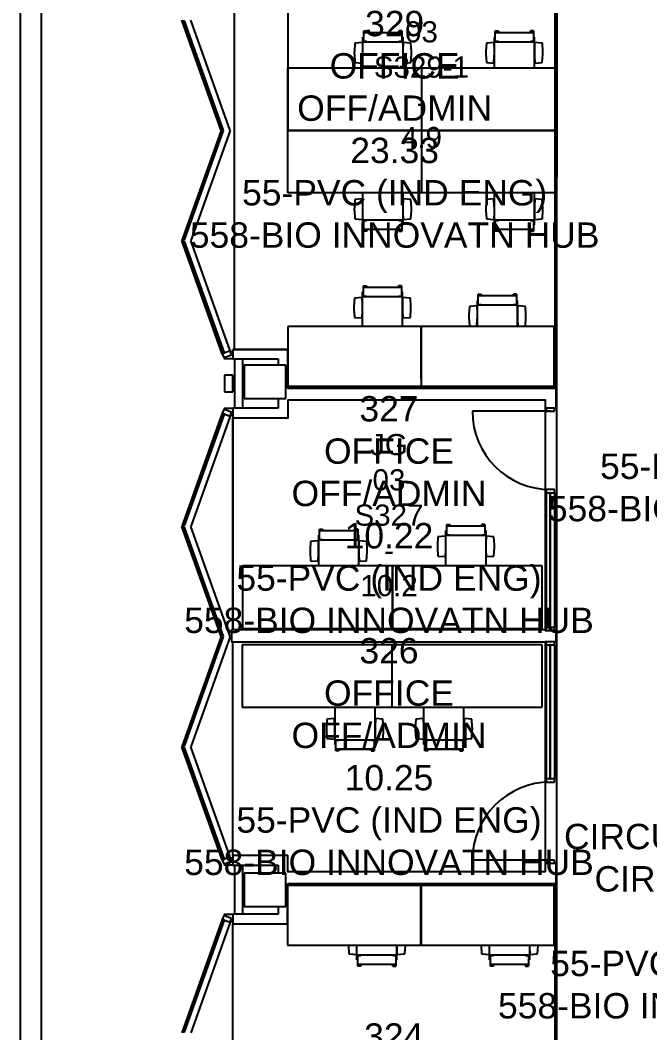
# Model space of a CAD drawing. Extents: x 15525 to 50715, y -3252 to 56414.
# Drawn here: x 21842 to 29405, y 24525 to 36685 of the extents above; entities that cross this region are included whole.
import ezdxf

# ---------------------------------------------------------------- set-up
doc = ezdxf.new("R2010")
doc.units = 0
doc.header["$MEASUREMENT"] = 0
for name, color, linetype in [('A-Column__Concrete', 7, 'CONTINUOUS'), ('A-Door', 252, 'CONTINUOUS'), ('A-Furniture', 252, 'CONTINUOUS'), ('A-Wall__Brick', 7, 'CONTINUOUS'), ('A-Wall__Stud', 252, 'CONTINUOUS'), ('A-Window', 7, 'CONTINUOUS'), ('RM$', 7, 'CONTINUOUS'), ('RM$TXT', 4, 'CONTINUOUS'), ('SU$', 12, 'CONTINUOUS'), ('SU$TXT', 12, 'CONTINUOUS')]:
    doc.layers.add(name, color=color, linetype=linetype)
doc.styles.add('Arial', font='arial.ttf')

msp = doc.modelspace()

# ---------------------------------------------------------------- linework, layer by layer
at = {"layer": 'A-Column__Concrete'}
for p, q in [((24534, 32541), (24534, 32141)), ((25034, 32541), (24534, 32541)), ((25034, 32141), (25034, 32541)), ((24394, 32422), (24294, 32422)), ((24294, 32422), (24294, 32222)), ((24394, 32222), (24394, 32422)), ((24294, 32222), (24394, 32222)), ((24534, 32141), (25034, 32141)), ((24534, 26442), (24534, 26042)), ((25034, 26442), (24534, 26442)), ((25034, 26042), (25034, 26442)), ((24534, 26042), (25034, 26042))]:
    msp.add_line(p, q, dxfattribs=at)
at = {"layer": 'A-Door'}
for p, q in [((28214, 31988), (27274, 31988)), ((28214, 26596), (27274, 26596))]:
    msp.add_line(p, q, dxfattribs=at)
at = {"layer": 'A-Door', "color": 252}
for centre, start, end in [((28214, 31988), 180, 270), ((28214, 26596), 90, 180)]:
    msp.add_arc(centre, 940, start, end, dxfattribs=at)
at = {"layer": 'A-Furniture'}
for p, q in [((24413, 37992), (24413, 32732)), ((25959, 36112), (25959, 36482)), ((25959, 36482), (25969, 36482)), ((25969, 36539), (25969, 36556)), ((25969, 36556), (26006, 36556)), ((25969, 36534), (25969, 36539)), ((25969, 36539), (26427, 36539)), ((25969, 36539), (26006, 36539)), ((25969, 36435), (25969, 36534)), ((26427, 36534), (25969, 36534)), ((26006, 36556), (26006, 36539)), ((26391, 36539), (26391, 36556)), ((26427, 36556), (26391, 36556)), ((26427, 36539), (26391, 36539)), ((26427, 36556), (26427, 36539)), ((26427, 36539), (26427, 36534)), ((26427, 36534), (26427, 36435)), ((26427, 36482), (26437, 36482)), ((26437, 36482), (26437, 36112)), ((27539, 36112), (27539, 36482)), ((27539, 36482), (27549, 36482)), ((27549, 36539), (27549, 36556)), ((27549, 36556), (27586, 36556)), ((27549, 36534), (27549, 36539)), ((27549, 36539), (28007, 36539)), ((27549, 36539), (27586, 36539)), ((27549, 36435), (27549, 36534)), ((28007, 36534), (27549, 36534)), ((27586, 36556), (27586, 36539)), ((27971, 36539), (27971, 36556)), ((28007, 36556), (27971, 36556)), ((28007, 36539), (27971, 36539)), ((28007, 36556), (28007, 36539)), ((28007, 36539), (28007, 36534)), ((28007, 36534), (28007, 36435)), ((28007, 36482), (28017, 36482)), ((28017, 36482), (28017, 36112)), ((25862, 36408), (25856, 36309)), ((25956, 36416), (25862, 36408)), ((25958, 36327), (25956, 36416)), ((25958, 36377), (25956, 36377)), ((25969, 36432), (26006, 36432)), ((25969, 36427), (26427, 36427)), ((26391, 36432), (26427, 36432)), ((26439, 36377), (26437, 36377)), ((26441, 36416), (26439, 36327)), ((26441, 36377), (26439, 36377)), ((26535, 36408), (26441, 36416)), ((26541, 36309), (26535, 36408)), ((27442, 36408), (27436, 36309)), ((27536, 36416), (27442, 36408)), ((27538, 36327), (27536, 36416)), ((27538, 36377), (27536, 36377)), ((27549, 36432), (27586, 36432)), ((27549, 36427), (28007, 36427)), ((27971, 36432), (28007, 36432)), ((28019, 36377), (28017, 36377)), ((28021, 36416), (28019, 36327)), ((28021, 36377), (28019, 36377)), ((28115, 36408), (28021, 36416)), ((28121, 36309), (28115, 36408)), ((25856, 36277), (25862, 36176)), ((25953, 36170), (25957, 36261)), ((26437, 36336), (26439, 36336)), ((26439, 36261), (26444, 36170)), ((26534, 36176), (26541, 36277)), ((27436, 36277), (27442, 36176)), ((27533, 36170), (27537, 36261)), ((28017, 36336), (28019, 36336)), ((28019, 36261), (28024, 36170)), ((28114, 36176), (28121, 36277)), ((25862, 36176), (25953, 36170)), ((26444, 36170), (26534, 36176)), ((27442, 36176), (27533, 36170)), ((27533, 36170), (27533, 36170)), ((28024, 36170), (28114, 36176)), ((25057, 36112), (26662, 36112)), ((25057, 35362), (25057, 36112)), ((26662, 36112), (26662, 35362)), ((26667, 36112), (28267, 36112)), ((26667, 35362), (26667, 36112)), ((28267, 36112), (28267, 35362)), ((25057, 35362), (26662, 35362)), ((25057, 34612), (25057, 35362)), ((26662, 35362), (25057, 35362)), ((26662, 35362), (26662, 34612)), ((28267, 35362), (26667, 35362)), ((26667, 35362), (28267, 35362)), ((26667, 34612), (26667, 35362)), ((28267, 35362), (28267, 34612)), ((26662, 34612), (25057, 34612)), ((25953, 34539), (25862, 34532)), ((25957, 34448), (25953, 34539)), ((25959, 34227), (25959, 34612)), ((26437, 34612), (26437, 34227)), ((26444, 34539), (26439, 34448)), ((26534, 34532), (26444, 34539)), ((28267, 34612), (26667, 34612)), ((27533, 34539), (27442, 34532)), ((27537, 34448), (27533, 34539)), ((27539, 34227), (27539, 34612)), ((28017, 34612), (28017, 34227)), ((28024, 34539), (28019, 34448)), ((28114, 34532), (28024, 34539)), ((25862, 34532), (25856, 34431)), ((26541, 34431), (26534, 34532)), ((27442, 34532), (27436, 34431)), ((28121, 34431), (28114, 34532)), ((25856, 34400), (25862, 34301)), ((25862, 34301), (25956, 34293)), ((25956, 34293), (25958, 34382)), ((25956, 34332), (25958, 34332)), ((26439, 34373), (26437, 34373)), ((26437, 34332), (26439, 34332)), ((26439, 34382), (26441, 34293)), ((26439, 34332), (26441, 34332)), ((26441, 34293), (26535, 34301)), ((26535, 34301), (26541, 34400)), ((27436, 34400), (27442, 34301)), ((27442, 34301), (27536, 34293)), ((27536, 34293), (27538, 34382)), ((27536, 34332), (27538, 34332)), ((28019, 34373), (28017, 34373)), ((28017, 34332), (28019, 34332)), ((28019, 34382), (28021, 34293)), ((28019, 34332), (28021, 34332)), ((28021, 34293), (28115, 34301)), ((28115, 34301), (28121, 34400)), ((25969, 34227), (25959, 34227)), ((26427, 34282), (25969, 34282)), ((26006, 34277), (25969, 34277)), ((25969, 34174), (25969, 34274)), ((25969, 34170), (25969, 34174)), ((25969, 34174), (26427, 34174)), ((26427, 34277), (26391, 34277)), ((26427, 34274), (26427, 34174)), ((26437, 34227), (26427, 34227)), ((26427, 34174), (26427, 34170)), ((27549, 34227), (27539, 34227)), ((28007, 34282), (27549, 34282)), ((27586, 34277), (27549, 34277)), ((27549, 34174), (27549, 34274)), ((27549, 34170), (27549, 34174)), ((27549, 34174), (28007, 34174)), ((28007, 34277), (27971, 34277)), ((28007, 34274), (28007, 34174)), ((28017, 34227), (28007, 34227)), ((28007, 34174), (28007, 34170)), ((26427, 34170), (25969, 34170)), ((25969, 34152), (25969, 34170)), ((26006, 34170), (25969, 34170)), ((26006, 34152), (25969, 34152)), ((26006, 34170), (26006, 34152)), ((26391, 34152), (26391, 34170)), ((26391, 34170), (26427, 34170)), ((26391, 34152), (26427, 34152)), ((26427, 34170), (26427, 34152)), ((28007, 34170), (27549, 34170)), ((27549, 34152), (27549, 34170)), ((27586, 34170), (27549, 34170)), ((27586, 34152), (27549, 34152)), ((27586, 34170), (27586, 34152)), ((27971, 34152), (27971, 34170)), ((27971, 34170), (28007, 34170)), ((27971, 34152), (28007, 34152)), ((28007, 34170), (28007, 34152)), ((25964, 33478), (25964, 33495)), ((25964, 33495), (26000, 33495)), ((25964, 33473), (25964, 33478)), ((25964, 33478), (26422, 33478)), ((25964, 33478), (26000, 33478)), ((25964, 33374), (25964, 33473)), ((26422, 33473), (25964, 33473)), ((26000, 33495), (26000, 33478)), ((26386, 33478), (26386, 33495)), ((26422, 33495), (26386, 33495)), ((26422, 33478), (26386, 33478)), ((26422, 33495), (26422, 33478)), ((26422, 33478), (26422, 33473)), ((26422, 33473), (26422, 33374)), ((25857, 33347), (25850, 33248)), ((25951, 33355), (25857, 33347)), ((25953, 33266), (25951, 33355)), ((25953, 33006), (25953, 33421)), ((25953, 33421), (25964, 33421)), ((25964, 33371), (26000, 33371)), ((25964, 33366), (26422, 33366)), ((26386, 33371), (26422, 33371)), ((26422, 33421), (26431, 33421)), ((26431, 33421), (26431, 33006)), ((26435, 33355), (26433, 33266)), ((26529, 33347), (26435, 33355)), ((26535, 33248), (26529, 33347)), ((27334, 33006), (27334, 33320)), ((27334, 33320), (27345, 33320)), ((27345, 33378), (27345, 33395)), ((27345, 33395), (27381, 33395)), ((27345, 33373), (27345, 33378)), ((27345, 33378), (27803, 33378)), ((27345, 33378), (27381, 33378)), ((27345, 33274), (27345, 33373)), ((27803, 33373), (27345, 33373)), ((27381, 33395), (27381, 33378)), ((27767, 33378), (27767, 33395)), ((27803, 33395), (27767, 33395)), ((27803, 33378), (27767, 33378)), ((27803, 33395), (27803, 33378)), ((27803, 33378), (27803, 33373)), ((27803, 33373), (27803, 33274)), ((27803, 33320), (27812, 33320)), ((27812, 33320), (27812, 33006)), ((25850, 33216), (25857, 33115)), ((25948, 33109), (25952, 33200)), ((25953, 33316), (25951, 33316)), ((26433, 33316), (26431, 33316)), ((26431, 33275), (26433, 33275)), ((26435, 33316), (26433, 33316)), ((26434, 33200), (26438, 33109)), ((26529, 33115), (26535, 33216)), ((27238, 33246), (27231, 33148)), ((27332, 33255), (27238, 33246)), ((27334, 33165), (27332, 33255)), ((27334, 33216), (27332, 33216)), ((27345, 33271), (27381, 33271)), ((27345, 33265), (27803, 33265)), ((27767, 33271), (27803, 33271)), ((27814, 33216), (27812, 33216)), ((27816, 33255), (27814, 33165)), ((27816, 33216), (27814, 33216)), ((27910, 33246), (27816, 33255)), ((27916, 33148), (27910, 33246)), ((25857, 33115), (25948, 33109)), ((26438, 33109), (26529, 33115)), ((27231, 33116), (27238, 33015)), ((27329, 33008), (27333, 33099)), ((27812, 33174), (27814, 33174)), ((27815, 33099), (27819, 33008)), ((27910, 33015), (27916, 33116)), ((25057, 33006), (25057, 32286)), ((26657, 33006), (25057, 33006)), ((26657, 32382), (26657, 33006)), ((26657, 33006), (26657, 32286)), ((28257, 33006), (26657, 33006)), ((27238, 33015), (27329, 33008)), ((27819, 33008), (27910, 33015)), ((28257, 32286), (28257, 33006)), ((26657, 32286), (25057, 32286)), ((28257, 32286), (26657, 32286)), ((24395, 31909), (24395, 29364)), ((25438, 30557), (25438, 30574)), ((25438, 30574), (25475, 30574)), ((25438, 30552), (25438, 30557)), ((25438, 30557), (25896, 30557)), ((25438, 30557), (25475, 30557)), ((25438, 30453), (25438, 30552)), ((25896, 30552), (25438, 30552)), ((25475, 30574), (25475, 30557)), ((25860, 30557), (25860, 30574)), ((25896, 30574), (25860, 30574)), ((25896, 30557), (25860, 30557)), ((25896, 30574), (25896, 30557)), ((25896, 30557), (25896, 30552)), ((25896, 30552), (25896, 30453)), ((26956, 30131), (26956, 30555)), ((26956, 30555), (26967, 30555)), ((26967, 30613), (26967, 30630)), ((26967, 30630), (27003, 30630)), ((26967, 30608), (26967, 30613)), ((26967, 30613), (27425, 30613)), ((26967, 30613), (27003, 30613)), ((26967, 30509), (26967, 30608)), ((27425, 30608), (26967, 30608)), ((27003, 30630), (27003, 30613)), ((27388, 30613), (27388, 30630)), ((27425, 30630), (27388, 30630)), ((27425, 30613), (27388, 30613)), ((27425, 30630), (27425, 30613)), ((27425, 30613), (27425, 30608)), ((27425, 30608), (27425, 30509)), ((27425, 30555), (27434, 30555)), ((27434, 30555), (27434, 30131)), ((25331, 30426), (25325, 30327)), ((25425, 30434), (25331, 30426)), ((25427, 30345), (25425, 30434)), ((25428, 30131), (25428, 30500)), ((25428, 30500), (25438, 30500)), ((25438, 30450), (25475, 30450)), ((25438, 30445), (25896, 30445)), ((25860, 30450), (25896, 30450)), ((25896, 30500), (25906, 30500)), ((25906, 30500), (25906, 30131)), ((25910, 30434), (25908, 30345)), ((26004, 30426), (25910, 30434)), ((26010, 30327), (26004, 30426)), ((26859, 30481), (26853, 30383)), ((26953, 30490), (26859, 30481)), ((26955, 30400), (26953, 30490)), ((26955, 30451), (26953, 30451)), ((26967, 30506), (27003, 30506)), ((26967, 30500), (27425, 30500)), ((27388, 30506), (27425, 30506)), ((27436, 30451), (27434, 30451)), ((27434, 30409), (27436, 30409)), ((27438, 30490), (27436, 30400)), ((27438, 30451), (27436, 30451)), ((27532, 30481), (27438, 30490)), ((27538, 30383), (27532, 30481)), ((25325, 30295), (25331, 30194)), ((25422, 30188), (25426, 30278)), ((25427, 30395), (25425, 30395)), ((25908, 30395), (25906, 30395)), ((25906, 30354), (25908, 30354)), ((25910, 30395), (25908, 30395)), ((25908, 30278), (25913, 30188)), ((26003, 30194), (26010, 30295)), ((26853, 30351), (26860, 30250)), ((26950, 30243), (26955, 30334)), ((27437, 30334), (27441, 30243)), ((27532, 30250), (27538, 30351)), ((25331, 30194), (25422, 30188)), ((25913, 30188), (26003, 30194)), ((26860, 30250), (26950, 30243)), ((27441, 30243), (27532, 30250)), ((24514, 30131), (24514, 29381)), ((26314, 30131), (24514, 30131)), ((26314, 29381), (26314, 30131)), ((26314, 30131), (26314, 29381)), ((28114, 30131), (26314, 30131)), ((28114, 29381), (28114, 30131)), ((24514, 29381), (26314, 29381)), ((26314, 29381), (28114, 29381)), ((24395, 26652), (24395, 29220)), ((26310, 29183), (24510, 29183)), ((24510, 29183), (24510, 28433)), ((26310, 28433), (26310, 29183)), ((28114, 29183), (26314, 29183)), ((28114, 28433), (28114, 29183)), ((24510, 28433), (26310, 28433)), ((25624, 27985), (25624, 28433)), ((26101, 28433), (26101, 27985)), ((26314, 28433), (28114, 28433)), ((26691, 27985), (26691, 28433)), ((27169, 28433), (27169, 27985)), ((25527, 28291), (25521, 28190)), ((25618, 28297), (25527, 28291)), ((25622, 28206), (25618, 28297)), ((26109, 28297), (26104, 28206)), ((26199, 28291), (26109, 28297)), ((26206, 28190), (26199, 28291)), ((26595, 28291), (26588, 28190)), ((26686, 28297), (26595, 28291)), ((26690, 28206), (26686, 28297)), ((27176, 28297), (27172, 28206)), ((27267, 28291), (27176, 28297)), ((27273, 28190), (27267, 28291)), ((25521, 28158), (25527, 28059)), ((25621, 28051), (25623, 28140)), ((25621, 28090), (25623, 28090)), ((26104, 28131), (26102, 28131)), ((26102, 28090), (26104, 28090)), ((26104, 28140), (26106, 28051)), ((26104, 28090), (26105, 28090)), ((26200, 28059), (26206, 28158)), ((26588, 28158), (26595, 28059)), ((26689, 28051), (26691, 28140)), ((26689, 28090), (26691, 28090)), ((27171, 28131), (27169, 28131)), ((27169, 28090), (27171, 28090)), ((27171, 28140), (27173, 28051)), ((27171, 28090), (27173, 28090)), ((27267, 28059), (27273, 28158)), ((25527, 28059), (25621, 28051)), ((25634, 27985), (25624, 27985)), ((26092, 28040), (25634, 28040)), ((25671, 28035), (25634, 28035)), ((25634, 27933), (25634, 28032)), ((26092, 28035), (26056, 28035)), ((26092, 28032), (26092, 27933)), ((26101, 27985), (26092, 27985)), ((26106, 28051), (26200, 28059)), ((26595, 28059), (26689, 28051)), ((26702, 27985), (26691, 27985)), ((27160, 28040), (26702, 28040)), ((26738, 28035), (26702, 28035)), ((26702, 27933), (26702, 28032)), ((27160, 28035), (27124, 28035)), ((27160, 28032), (27160, 27933)), ((27169, 27985), (27160, 27985)), ((27173, 28051), (27267, 28059)), ((25634, 27928), (25634, 27933)), ((25634, 27933), (26092, 27933)), ((26092, 27928), (25634, 27928)), ((25634, 27911), (25634, 27928)), ((25671, 27928), (25634, 27928)), ((25671, 27911), (25634, 27911)), ((25671, 27928), (25671, 27911)), ((26056, 27911), (26056, 27928)), ((26056, 27928), (26092, 27928)), ((26056, 27911), (26092, 27911)), ((26092, 27933), (26092, 27928)), ((26092, 27928), (26092, 27911)), ((26702, 27928), (26702, 27933)), ((26702, 27933), (27160, 27933)), ((27160, 27928), (26702, 27928)), ((26702, 27911), (26702, 27928)), ((26738, 27928), (26702, 27928)), ((26738, 27911), (26702, 27911)), ((26738, 27928), (26738, 27911)), ((27124, 27911), (27124, 27928)), ((27124, 27928), (27160, 27928)), ((27124, 27911), (27160, 27911)), ((27160, 27933), (27160, 27928)), ((27160, 27928), (27160, 27911)), ((25056, 26298), (26654, 26298)), ((26654, 25578), (26654, 26298)), ((26658, 26298), (28258, 26298)), ((26658, 26298), (26658, 25578)), ((28258, 25578), (28258, 26298)), ((24395, 20572), (24395, 25832)), ((25054, 25832), (25054, 25578)), ((25054, 25578), (26654, 25578)), ((25784, 25573), (25790, 25474)), ((25884, 25466), (25886, 25555)), ((25887, 25400), (25887, 25578)), ((26364, 25578), (26364, 25400)), ((26367, 25546), (26365, 25546)), ((26366, 25555), (26368, 25466)), ((26463, 25474), (26469, 25573)), ((26658, 25578), (28258, 25578)), ((27378, 25573), (27384, 25474)), ((27478, 25466), (27480, 25555)), ((27481, 25400), (27481, 25578)), ((27958, 25578), (27958, 25400)), ((27960, 25546), (27959, 25546)), ((27960, 25555), (27962, 25466)), ((28056, 25474), (28063, 25573)), ((25790, 25474), (25884, 25466)), ((25884, 25505), (25886, 25505)), ((26355, 25455), (25897, 25455)), ((25933, 25450), (25897, 25450)), ((25897, 25347), (25897, 25447)), ((26355, 25450), (26319, 25450)), ((26355, 25447), (26355, 25347)), ((26365, 25505), (26367, 25505)), ((26367, 25505), (26368, 25505)), ((26368, 25466), (26463, 25474)), ((27384, 25474), (27478, 25466)), ((27478, 25505), (27480, 25505)), ((27949, 25455), (27491, 25455)), ((27527, 25450), (27491, 25450)), ((27491, 25347), (27491, 25447)), ((27949, 25450), (27913, 25450)), ((27949, 25447), (27949, 25347)), ((27959, 25505), (27960, 25505)), ((27960, 25505), (27962, 25505)), ((27962, 25466), (28056, 25474)), ((25897, 25400), (25887, 25400)), ((25897, 25343), (25897, 25347)), ((25897, 25347), (26355, 25347)), ((26355, 25343), (25897, 25343)), ((25897, 25326), (25897, 25343)), ((25933, 25343), (25897, 25343)), ((25933, 25326), (25897, 25326)), ((25933, 25343), (25933, 25326)), ((26319, 25326), (26319, 25343)), ((26319, 25343), (26355, 25343)), ((26319, 25326), (26355, 25326)), ((26364, 25400), (26355, 25400)), ((26355, 25347), (26355, 25343)), ((26355, 25343), (26355, 25326)), ((27491, 25400), (27481, 25400)), ((27491, 25343), (27491, 25347)), ((27491, 25347), (27949, 25347)), ((27949, 25343), (27491, 25343)), ((27491, 25326), (27491, 25343)), ((27527, 25343), (27491, 25343)), ((27527, 25326), (27491, 25326)), ((27527, 25343), (27527, 25326)), ((27913, 25326), (27913, 25343)), ((27913, 25343), (27949, 25343)), ((27913, 25326), (27949, 25326)), ((27958, 25400), (27949, 25400)), ((27949, 25347), (27949, 25343)), ((27949, 25343), (27949, 25326))]:
    msp.add_line(p, q, dxfattribs=at)
for centre, radius, start, end in [((26109, 36293), 254, 176.4172, 183.6292), ((24992, 36305), 966, 357.3557, 1.2805), ((27405, 36305), 966, 178.7195, 182.6443), ((26287, 36293), 254, 356.3708, 3.5828), ((27689, 36293), 254, 176.4172, 183.6292), ((26572, 36305), 966, 357.3557, 1.2805), ((28985, 36305), 966, 178.7195, 182.6443), ((27867, 36293), 254, 356.3708, 3.5828), ((26109, 34415), 254, 176.3708, 183.5828), ((24992, 34404), 966, 358.7195, 2.6443), ((27405, 34404), 966, 177.3557, 181.2805), ((26287, 34415), 254, 356.4172, 3.6292), ((27689, 34415), 254, 176.3708, 183.5828), ((26572, 34404), 966, 358.7195, 2.6443), ((28985, 34404), 966, 177.3557, 181.2805), ((27867, 34415), 254, 356.4172, 3.6292), ((26104, 33232), 254, 176.4172, 183.6292), ((24987, 33244), 966, 357.3557, 1.2805), ((27399, 33244), 966, 178.7195, 182.6443), ((26282, 33232), 254, 356.3708, 3.5828), ((27485, 33132), 254, 176.4172, 183.6292), ((26368, 33143), 966, 357.3557, 1.2805), ((28780, 33143), 966, 178.7195, 182.6443), ((27663, 33132), 254, 356.3708, 3.5828), ((25989, 30378), 966, 357.3557, 1.2805), ((28402, 30378), 966, 178.7195, 182.6443), ((25578, 30311), 254, 176.4172, 183.6292), ((24461, 30323), 966, 357.3557, 1.2805), ((26874, 30323), 966, 178.7195, 182.6443), ((25756, 30311), 254, 356.3708, 3.5828), ((27107, 30367), 254, 176.4172, 183.6292), ((27285, 30367), 254, 356.3708, 3.5828), ((25774, 28174), 254, 176.3708, 183.5828), ((24657, 28162), 966, 358.7195, 2.6443), ((27070, 28162), 966, 177.3557, 181.2805), ((25952, 28174), 254, 356.4172, 3.6292), ((26842, 28174), 254, 176.3708, 183.5828), ((25725, 28162), 966, 358.7195, 2.6443), ((28137, 28162), 966, 177.3557, 181.2805), ((27020, 28174), 254, 356.4172, 3.6292), ((26037, 25589), 254, 182.3439, 183.5828), ((24920, 25577), 966, 358.7195, 0.0773), ((27332, 25577), 966, 179.9227, 181.2805), ((26215, 25589), 254, 356.4172, 357.6561), ((27631, 25589), 254, 182.3439, 183.5828), ((26514, 25577), 966, 358.7195, 0.0773), ((28926, 25577), 966, 179.9227, 181.2805), ((27809, 25589), 254, 356.4172, 357.6561)]:
    msp.add_arc(centre, radius, start, end, dxfattribs=at)
for points, knots in [([(25969, 36427), (25969, 36427), (25969, 36428), (25969, 36431), (25969, 36435)], [2.8535406, 2.8535406, 2.8535406, 2.8535406, 2.9205877, 3.1415927, 3.1415927, 3.1415927, 3.1415927]), ([(26427, 36435), (26427, 36431), (26427, 36428), (26427, 36427), (26427, 36427)], [-3.1415927, -3.1415927, -3.1415927, -3.1415927, -2.9205877, -2.8535406, -2.8535406, -2.8535406, -2.8535406]), ([(27549, 36427), (27549, 36427), (27549, 36428), (27549, 36431), (27549, 36435)], [2.8535406, 2.8535406, 2.8535406, 2.8535406, 2.9205877, 3.1415927, 3.1415927, 3.1415927, 3.1415927]), ([(28007, 36435), (28007, 36431), (28007, 36428), (28007, 36427), (28007, 36427)], [-3.1415927, -3.1415927, -3.1415927, -3.1415927, -2.9205877, -2.8535406, -2.8535406, -2.8535406, -2.8535406]), ([(25969, 34274), (25969, 34278), (25969, 34281), (25969, 34282), (25969, 34282)], [-3.1415927, -3.1415927, -3.1415927, -3.1415927, -2.9205877, -2.8535406, -2.8535406, -2.8535406, -2.8535406]), ([(26427, 34282), (26427, 34282), (26427, 34281), (26427, 34278), (26427, 34274)], [2.8535406, 2.8535406, 2.8535406, 2.8535406, 2.9205877, 3.1415927, 3.1415927, 3.1415927, 3.1415927]), ([(27549, 34274), (27549, 34278), (27549, 34281), (27549, 34282), (27549, 34282)], [-3.1415927, -3.1415927, -3.1415927, -3.1415927, -2.9205877, -2.8535406, -2.8535406, -2.8535406, -2.8535406]), ([(28007, 34282), (28007, 34282), (28007, 34281), (28007, 34278), (28007, 34274)], [2.8535406, 2.8535406, 2.8535406, 2.8535406, 2.9205877, 3.1415927, 3.1415927, 3.1415927, 3.1415927]), ([(25964, 33366), (25964, 33366), (25964, 33367), (25964, 33370), (25964, 33374)], [2.8535406, 2.8535406, 2.8535406, 2.8535406, 2.9205877, 3.1415927, 3.1415927, 3.1415927, 3.1415927]), ([(26422, 33374), (26422, 33370), (26422, 33367), (26422, 33366), (26422, 33366)], [-3.1415927, -3.1415927, -3.1415927, -3.1415927, -2.9205877, -2.8535406, -2.8535406, -2.8535406, -2.8535406]), ([(27345, 33265), (27345, 33265), (27345, 33266), (27345, 33269), (27345, 33274)], [2.8535406, 2.8535406, 2.8535406, 2.8535406, 2.9205877, 3.1415927, 3.1415927, 3.1415927, 3.1415927]), ([(27803, 33274), (27803, 33269), (27803, 33266), (27803, 33265), (27803, 33265)], [-3.1415927, -3.1415927, -3.1415927, -3.1415927, -2.9205877, -2.8535406, -2.8535406, -2.8535406, -2.8535406]), ([(25438, 30445), (25438, 30445), (25438, 30445), (25438, 30449), (25438, 30453)], [2.8535406, 2.8535406, 2.8535406, 2.8535406, 2.9205877, 3.1415927, 3.1415927, 3.1415927, 3.1415927]), ([(25896, 30453), (25896, 30449), (25896, 30445), (25896, 30445), (25896, 30445)], [-3.1415927, -3.1415927, -3.1415927, -3.1415927, -2.9205877, -2.8535406, -2.8535406, -2.8535406, -2.8535406]), ([(26967, 30500), (26967, 30500), (26967, 30501), (26967, 30504), (26967, 30509)], [2.8535406, 2.8535406, 2.8535406, 2.8535406, 2.9205877, 3.1415927, 3.1415927, 3.1415927, 3.1415927]), ([(27425, 30509), (27425, 30504), (27425, 30501), (27425, 30500), (27425, 30500)], [-3.1415927, -3.1415927, -3.1415927, -3.1415927, -2.9205877, -2.8535406, -2.8535406, -2.8535406, -2.8535406]), ([(25634, 28032), (25634, 28036), (25634, 28039), (25634, 28040), (25634, 28040)], [-3.1415927, -3.1415927, -3.1415927, -3.1415927, -2.9205877, -2.8535406, -2.8535406, -2.8535406, -2.8535406]), ([(26092, 28040), (26092, 28040), (26092, 28039), (26092, 28036), (26092, 28032)], [2.8535406, 2.8535406, 2.8535406, 2.8535406, 2.9205877, 3.1415927, 3.1415927, 3.1415927, 3.1415927]), ([(26702, 28032), (26702, 28036), (26702, 28039), (26702, 28040), (26702, 28040)], [-3.1415927, -3.1415927, -3.1415927, -3.1415927, -2.9205877, -2.8535406, -2.8535406, -2.8535406, -2.8535406]), ([(27160, 28040), (27160, 28040), (27160, 28039), (27160, 28036), (27160, 28032)], [2.8535406, 2.8535406, 2.8535406, 2.8535406, 2.9205877, 3.1415927, 3.1415927, 3.1415927, 3.1415927]), ([(25897, 25447), (25897, 25451), (25897, 25454), (25897, 25455), (25897, 25455)], [-3.1415927, -3.1415927, -3.1415927, -3.1415927, -2.9205877, -2.8535406, -2.8535406, -2.8535406, -2.8535406]), ([(26355, 25455), (26355, 25455), (26355, 25454), (26355, 25451), (26355, 25447)], [2.8535406, 2.8535406, 2.8535406, 2.8535406, 2.9205877, 3.1415927, 3.1415927, 3.1415927, 3.1415927]), ([(27491, 25447), (27491, 25451), (27491, 25454), (27491, 25455), (27491, 25455)], [-3.1415927, -3.1415927, -3.1415927, -3.1415927, -2.9205877, -2.8535406, -2.8535406, -2.8535406, -2.8535406]), ([(27949, 25455), (27949, 25455), (27949, 25454), (27949, 25451), (27949, 25447)], [2.8535406, 2.8535406, 2.8535406, 2.8535406, 2.9205877, 3.1415927, 3.1415927, 3.1415927, 3.1415927])]:
    msp.add_open_spline(points, degree=3, knots=knots, dxfattribs=at)
at = {"layer": 'A-Wall__Brick'}
for p, q in [((24395, 32732), (24395, 32617)), ((24395, 32722), (24395, 32732)), ((25057, 32732), (24395, 32732)), ((25057, 32266), (25057, 32732)), ((24395, 32617), (24942, 32617)), ((24422, 32027), (24422, 32617)), ((24512, 32617), (24512, 32027)), ((24942, 32617), (24942, 32541)), ((28278, 32266), (25057, 32266)), ((28278, 32266), (28278, 32028)), ((24942, 32141), (24942, 32027)), ((25060, 31909), (25060, 32125)), ((25060, 32125), (28150, 32125)), ((28150, 32125), (28150, 32028)), ((24942, 32027), (24395, 32027)), ((24395, 32027), (24395, 31909)), ((28150, 32028), (28268, 32028)), ((28268, 32028), (28278, 32028)), ((24395, 31909), (25060, 31909)), ((24379, 29364), (24379, 29220)), ((28150, 29364), (24379, 29364)), ((28150, 29351), (28150, 29364)), ((28268, 29351), (28150, 29351)), ((28278, 29351), (28268, 29351)), ((28278, 29351), (28278, 29222)), ((24379, 29220), (28150, 29220)), ((28150, 29222), (28268, 29222)), ((28150, 29220), (28150, 29222)), ((28268, 29222), (28278, 29222)), ((24395, 26652), (24395, 26537)), ((25057, 26652), (24395, 26652)), ((25057, 26456), (25057, 26652)), ((24395, 26537), (24942, 26537)), ((24422, 25947), (24422, 26537)), ((24512, 26537), (24512, 25947)), ((24942, 26537), (24942, 26442)), ((28268, 26556), (28150, 26556)), ((28150, 26556), (28150, 26456)), ((28278, 26556), (28268, 26556)), ((28278, 26556), (28278, 26318)), ((28150, 26456), (25057, 26456)), ((25057, 25832), (25057, 26318)), ((25057, 26318), (28278, 26318)), ((24942, 26042), (24942, 25947)), ((24942, 25947), (24395, 25947)), ((24395, 25947), (24395, 25832)), ((24395, 25832), (25057, 25832))]:
    msp.add_line(p, q, dxfattribs=at)
at = {"layer": 'A-Wall__Stud'}
for p, q in [((21842, 41487), (21842, -918)), ((22096, -718), (22096, 41487))]:
    msp.add_line(p, q, dxfattribs=at)
at = {"layer": 'A-Window'}
for p, q in [((24256, 35362), (23784, 36685)), ((23815, 36677), (23792, 36669)), ((23792, 36669), (24259, 35362)), ((24284, 35362), (23815, 36677)), ((24362, 35362), (23890, 36685)), ((24256, 35362), (23784, 34040)), ((24259, 35362), (23792, 34055)), ((23815, 34047), (24284, 35362)), ((24362, 35362), (23890, 34040)), ((23792, 34055), (23815, 34047)), ((24269, 32680), (23784, 34040)), ((23815, 34032), (23792, 34024)), ((23792, 34024), (24272, 32681)), ((24294, 32689), (23815, 34032)), ((24363, 32714), (23890, 34040)), ((24272, 32681), (24294, 32689)), ((24288, 32626), (24291, 32617)), ((24395, 32617), (24291, 32617)), ((24365, 32707), (24395, 32707)), ((24291, 32027), (24288, 32019)), ((24291, 32027), (24395, 32027)), ((24269, 31964), (23784, 30605)), ((24272, 31963), (23792, 30620)), ((23815, 30612), (24294, 31955)), ((24363, 31931), (23890, 30605)), ((24294, 31955), (24272, 31963)), ((24395, 31937), (24365, 31937)), ((28159, 31008), (28159, 29391)), ((28214, 31008), (28204, 31008)), ((28204, 31008), (28204, 29391)), ((28214, 29391), (28214, 31008)), ((28259, 31008), (28259, 29391)), ((24256, 29282), (23784, 30605)), ((23792, 30620), (23815, 30612)), ((23815, 30597), (23792, 30589)), ((23792, 30589), (24259, 29282)), ((24284, 29282), (23815, 30597)), ((24362, 29282), (23890, 30605)), ((28259, 29391), (28159, 29391)), ((28159, 29391), (28159, 29351)), ((28204, 29391), (28214, 29391)), ((28259, 29351), (28259, 29391)), ((24256, 29282), (23784, 27960)), ((24259, 29282), (23792, 27975)), ((23815, 27967), (24284, 29282)), ((24362, 29282), (23890, 27960)), ((28159, 29182), (28159, 27576)), ((28214, 29182), (28204, 29182)), ((28204, 29182), (28204, 27576)), ((28214, 27576), (28214, 29182)), ((28259, 29182), (28259, 27576)), ((23792, 27975), (23815, 27967)), ((24269, 26600), (23784, 27960)), ((23815, 27952), (23792, 27944)), ((23792, 27944), (24272, 26601)), ((24294, 26609), (23815, 27952)), ((24363, 26634), (23890, 27960)), ((28204, 27576), (28214, 27576)), ((24272, 26601), (24294, 26609)), ((24288, 26546), (24291, 26537)), ((24395, 26537), (24291, 26537)), ((24365, 26627), (24395, 26627)), ((28259, 26596), (28159, 26596)), ((28159, 26596), (28159, 26556)), ((28259, 26556), (28259, 26596)), ((24291, 25947), (24288, 25939)), ((24291, 25947), (24395, 25947)), ((24269, 25884), (23784, 24525)), ((24272, 25883), (23792, 24540)), ((23815, 24532), (24294, 25875)), ((24363, 25851), (23890, 24525)), ((24294, 25875), (24272, 25883)), ((24395, 25857), (24365, 25857)), ((23792, 24540), (23815, 24532))]:
    msp.add_line(p, q, dxfattribs=at)
at = {"layer": 'A-Window', "extrusion": (0, 0, -1)}
for p, q in [((24363, 32714), (24269, 32680)), ((24380, 32667), (24363, 32714)), ((24269, 32680), (24286, 32633)), ((24286, 32633), (24380, 32667)), ((24286, 32011), (24269, 31964)), ((24380, 31978), (24286, 32011)), ((28159, 32028), (28159, 31988)), ((28159, 31988), (28259, 31988)), ((28259, 31988), (28259, 32028)), ((24269, 31964), (24363, 31931)), ((24363, 31931), (24380, 31978)), ((28259, 31048), (28159, 31048)), ((28159, 31048), (28159, 31008)), ((28159, 31008), (28259, 31008)), ((28259, 31008), (28259, 31048)), ((28159, 29222), (28159, 29182)), ((28259, 29182), (28259, 29222)), ((28159, 29182), (28259, 29182)), ((28259, 27576), (28159, 27576)), ((28159, 27576), (28159, 27536)), ((28159, 27536), (28259, 27536)), ((28259, 27536), (28259, 27576)), ((24363, 26634), (24269, 26600)), ((24380, 26587), (24363, 26634)), ((24269, 26600), (24286, 26553)), ((24286, 26553), (24380, 26587)), ((24286, 25931), (24269, 25884)), ((24380, 25898), (24286, 25931)), ((24269, 25884), (24363, 25851)), ((24363, 25851), (24380, 25898))]:
    msp.add_line(p, q, dxfattribs=at)
at = {"layer": 'RM$', "flags": 128}
msp.add_lwpolyline([(28283, 5899), (28293, 44426), (25057, 44426), (25057, 44892), (24359, 44892), (24359, 46297), (25034, 46297), (25034, 46332), (28283, 46332), (28283, 46323), (28425, 46323), (28425, 46332), (30585, 46332)], dxfattribs=at)
for points in [[(28267, 32266), (28267, 38478), (25057, 38478), (25057, 37992), (24413, 37992), (24413, 32732), (25057, 32732), (25057, 32266)], [(24395, 31909), (25060, 31909), (25060, 32125), (28150, 32125), (28150, 29364), (24395, 29364)], [(24395, 29220), (28150, 29220), (28150, 26456), (25057, 26456), (25057, 26652), (24395, 26652)], [(25057, 26318), (28263, 26318), (28263, 20106), (25057, 20106), (25057, 20572), (24395, 20572), (24395, 25832), (25054, 25832)]]:
    msp.add_lwpolyline(points, close=True, dxfattribs=at)
at = {"layer": 'SU$'}
msp.add_lwpolyline([(25057, 35362), (28267, 35362), (28267, 36891), (25057, 36891)], close=True, dxfattribs=at)
at = {"layer": 'SU$', "flags": 128}
msp.add_lwpolyline([(24395, 31909), (25060, 31909), (25060, 32125), (28150, 32125), (28150, 29364), (24395, 29364)], close=True, dxfattribs=at)

# ---------------------------------------------------------------- texts
at = {"layer": 'RM$TXT', "char_height": 304.8, "attachment_point": 8, "style": 'Arial'}
for s, insert in [('329^M^JOFFICE^M^JOFF/ADMIN^M^J23.33^M^J55-PVC (IND ENG)^M^J558-BIO INNOVATN HUB^M^J', (26340, 33948)), ('328^M^JOFFICE^M^JOFF/ADMIN^M^J10.44^M^J55-PVC (IND ENG)^M^J558-BIO INNOVATN HUB^M^J', (30641, 30663)), ('327^M^JOFFICE^M^JOFF/ADMIN^M^J10.22^M^J55-PVC (IND ENG)^M^J558-BIO INNOVATN HUB^M^J', (26272, 29321)), ('326^M^JOFFICE^M^JOFF/ADMIN^M^J10.25^M^J55-PVC (IND ENG)^M^J558-BIO INNOVATN HUB^M^J', (26272, 26415)), ('351^M^JCIRCULNSPACE^M^JCIRC/SPACE^M^J89.62^M^J55-PVC (IND ENG)^M^J558-BIO INNOVATN HUB^M^J', (30042, 24692)), ('324^M^JOFFICE^M^JOFF/ADMIN^M^J23.40^M^J55-PVC (IND ENG)^M^J558-BIO INNOVATN HUB^M^J', (26329, 21788))]:
    msp.add_mtext(s, dxfattribs=dict(at, insert=insert))
at = {"layer": 'SU$TXT', "char_height": 254, "attachment_point": 8, "style": 'Arial'}
for s, insert in [('JG^M^J03^M^JS329-1^M^J-^M^J4.9^M^J', (26662, 35145)), ('JG^M^J03^M^JS327^M^J-^M^J10.2^M^J', (26272, 29764))]:
    msp.add_mtext(s, dxfattribs=dict(at, insert=insert))

doc.saveas('drawing.dxf')
